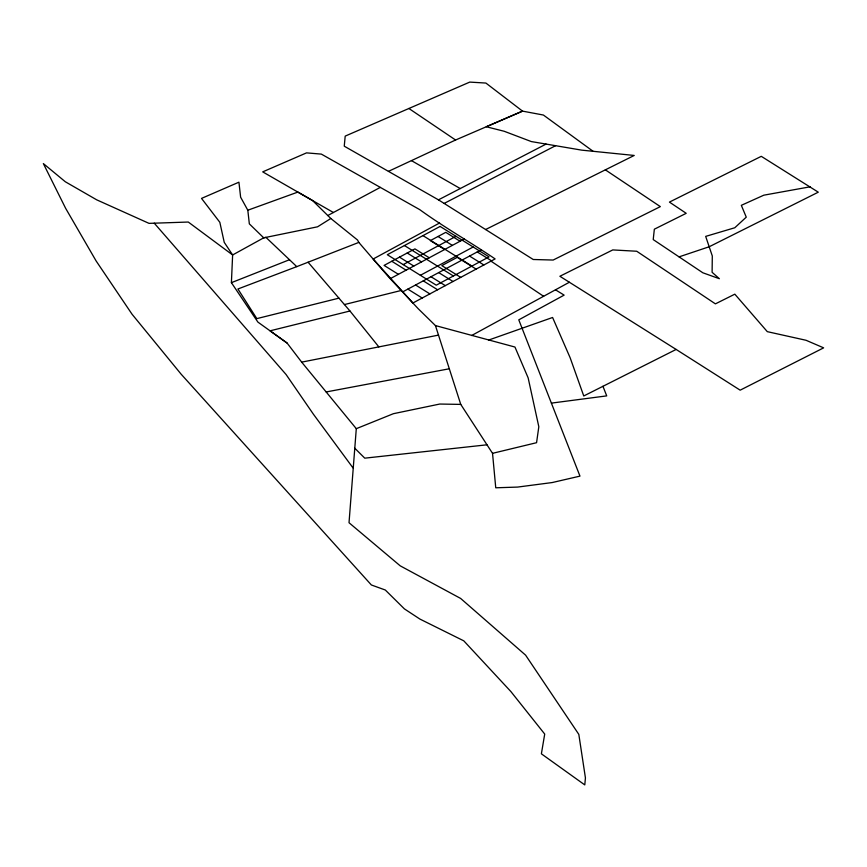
<?xml version="1.0" encoding="UTF-8"?>
<svg xmlns="http://www.w3.org/2000/svg" width="867" height="867" viewBox="0 0 867 867"><rect width="100%" height="100%" fill="white"/><g stroke="black" fill="none" stroke-linecap="round" stroke-linejoin="round"><path stroke-width="1.3" d="M358.808 242.413L357.562 240.04L330.826 218.495L317.56 226.807L263.709 237.829L232.627 254.963L188.28 222.039L149.016 223.361L96.703 199.833L65.328 181.767L43.35 163.581L65.61 208.275L96.107 260.934L132.055 314.233L181.149 374.197L371.369 584.976L385.306 590.015L404.401 608.883L419.921 619.081L463.791 640.843L510.858 691.53L544.714 734.056L541.387 753.824L584.781 784.906L585.431 777.927L578.82 734.382L525.608 655.159L460.648 598.447L400.218 565.837L349.022 522.725L356.294 428.677L301.683 362.135L287.085 343.039L257.9 322.101L231.402 282.664L232.627 254.963L224.25 242.359L219.828 222.288L201.523 198.402L238.924 182.189L240.625 197.188L247.81 210.226L249.338 223.859L263.709 237.829L265.941 237.374L296.774 266.635L358.808 242.413L388.698 277.082L418.219 308.728L435.44 325.58L460.756 404.401L492.532 453.333L495.751 487.796L517.577 487.081L552.214 482.551L579.969 476.124L518.78 319.847L564.135 295.116L555.476 289.816M471.615 335.529L569.37 282.241M439.569 223.003L373.135 259.027L412.887 303.006L495.122 258.93C470.293 242.066 443.915 227.197 419.747 209.641L321.354 154.109L306.539 152.874L262.701 171.872L333.405 212.513M247.81 210.226L297.858 192.084L312.521 200.505L327.791 215.515L380.288 187.402M403.198 264.608L455.988 236.312M390.681 278.448L464.289 238.989M420.376 275.294L473.165 246.997M402.787 291.843L481.109 249.869M592.963 151.194L543.403 115.04L522.541 111.128L485.899 83.059L469.762 82.094L345.196 136.108L344.253 146.187L438.453 199.844L546.08 144.085M444.142 203.431L555.574 145.699M676.141 349.444L559.876 276.27L612.763 249.924L636.725 251.246L715.405 303.862L734.826 294.173L767.295 331.649L806.039 340.276L823.65 347.851L740.169 390.172L676.141 349.444L583.751 395.97L570.161 357.8L552.593 317.485L488.565 340.092M485.607 229.527L634.221 155.453L581.779 150.154L531.33 141.57L504.171 131.264L486.3 126.755L522.541 111.128L455.576 140.01L388.449 171.363M356.294 428.677L393.39 413.7L439.764 404.044L460.756 404.401M231.402 282.664L289.502 259.721M296.774 266.635L237.916 288.993L256.827 318.623L338.932 298.15M679.056 256.87L709.184 246.759L818.275 192.181L761.28 156.331L669.432 202.098L686.209 213.315L654.347 229.191L653.219 239.585L702.855 272.791L719.372 278.708L712.11 272.303L712.295 255.971L705.684 236.388L734.783 227.761L746.259 217.162L741.339 205.327L763.827 195.183L810.233 186.795M344.437 304.566L401.193 290.478M378.846 346.898L349.965 311.004L270.06 330.826L287.085 343.039M492.532 453.333L536.565 442.701L538.819 426.748L528.144 377.871L514.955 347.038L435.44 325.58M301.683 362.135L438.529 335.106M326.165 391.96L449.42 368.757M551.412 403.112L606.716 395.883L602.955 386.292M486.983 444.804L364.769 458.166L354.646 448.087M411.435 160.623L460.269 188.551M460.074 241.254L445.757 232.345L430.335 240.614L444.652 249.512M477.251 251.939L491.567 260.837M438.052 236.485L452.357 245.383M469.546 256.068L483.862 264.966M422.955 235.618L471.908 266.071M476.146 269.106L457.245 257.347L441.834 265.616L460.724 277.364M429.23 257.781L414.914 248.883L384.081 265.41L398.387 274.308M404.445 245.545L453.408 275.988M407.208 253.012L421.525 261.91M438.702 272.596L453.018 281.504M399.492 257.141L413.808 266.05M430.986 276.725L445.302 285.633M391.786 261.27L406.103 270.179M423.28 280.865L437.597 289.762M415.575 284.994L429.891 293.902M407.858 289.123L422.175 298.031M438.453 199.844L533.216 259.493L553.157 260.046L660.34 206.628L605.35 169.845M490.982 261.151L543.62 296.286M408.899 108.483L455.576 140.01M327.791 215.515L330.826 218.495M154.261 223.187L286.077 374.511L313.421 414.231L352.967 467.866M308.078 262.224L349.965 311.004M440.1 226.428L387.311 254.725L436.264 285.178L489.053 256.881L440.1 226.428"/></g></svg>
